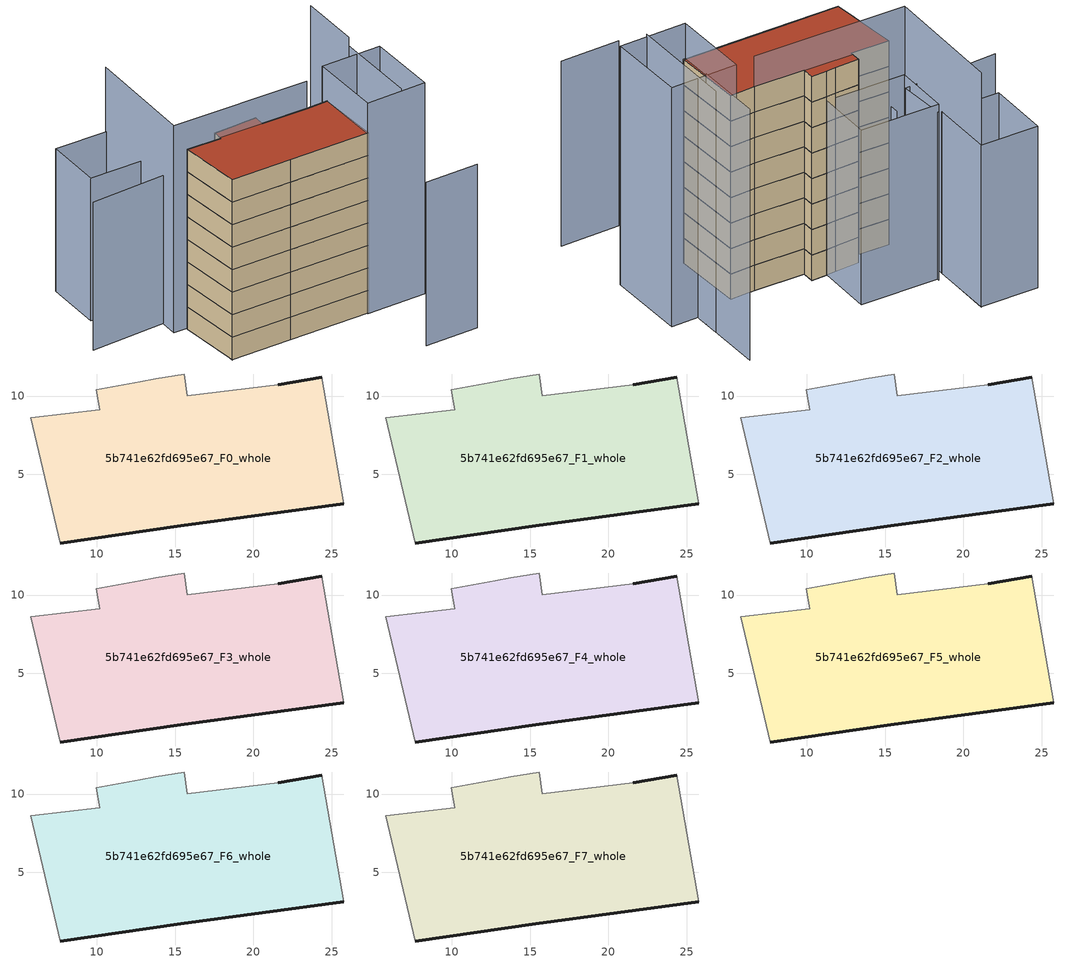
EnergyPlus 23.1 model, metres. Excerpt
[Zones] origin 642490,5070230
5b741e62fd695e67_F0_whole
 floor ground (EU_floor_Construction): 25.78,3.1 24.38,11.21 21.58,10.71 15.78,10.01 15.58,11.41 13.78,11.11 12.78,10.91 9.97,10.41 10.17,9.11 5.77,8.61 7.67,0.61 15.38,1.71 z0
 wall outside (EU_wall_Construction): 21.58,10.71 24.38,11.21 / 25.78,3.1 15.38,1.71 7.67,0.61 z0:3
 wall adiabatic (EU_wall_Construction): 24.38,11.21 25.78,3.1 / 7.67,0.61 5.77,8.61 10.17,9.11 9.97,10.41 12.78,10.91 13.78,11.11 15.58,11.41 15.78,10.01 21.58,10.71 z0:3
5b741e62fd695e67_F1_whole
 floor to 5b741e62fd695e67_F0_whole (EU_floor_Construction): 25.78,3.1 24.38,11.21 21.58,10.71 15.78,10.01 15.58,11.41 13.78,11.11 12.78,10.91 9.97,10.41 10.17,9.11 5.77,8.61 7.67,0.61 15.38,1.71 z3
 wall outside (EU_wall_Construction): 21.58,10.71 24.38,11.21 / 25.78,3.1 15.38,1.71 7.67,0.61 z3:6
 wall adiabatic (EU_wall_Construction): 24.38,11.21 25.78,3.1 / 7.67,0.61 5.77,8.61 10.17,9.11 9.97,10.41 12.78,10.91 13.78,11.11 15.58,11.41 15.78,10.01 21.58,10.71 z3:6
5b741e62fd695e67_F2_whole
 floor to 5b741e62fd695e67_F1_whole (EU_floor_Construction): 25.78,3.1 24.38,11.21 21.58,10.71 15.78,10.01 15.58,11.41 13.78,11.11 12.78,10.91 9.97,10.41 10.17,9.11 5.77,8.61 7.67,0.61 15.38,1.71 z6
 wall outside (EU_wall_Construction): 21.58,10.71 24.38,11.21 / 25.78,3.1 15.38,1.71 7.67,0.61 z6:9
 wall adiabatic (EU_wall_Construction): 24.38,11.21 25.78,3.1 / 7.67,0.61 5.77,8.61 10.17,9.11 9.97,10.41 12.78,10.91 13.78,11.11 15.58,11.41 15.78,10.01 21.58,10.71 z6:9
5b741e62fd695e67_F3_whole
 floor to 5b741e62fd695e67_F2_whole (EU_floor_Construction): 25.78,3.1 24.38,11.21 21.58,10.71 15.78,10.01 15.58,11.41 13.78,11.11 12.78,10.91 9.97,10.41 10.17,9.11 5.77,8.61 7.67,0.61 15.38,1.71 z9
 wall outside (EU_wall_Construction): 21.58,10.71 24.38,11.21 / 25.78,3.1 15.38,1.71 7.67,0.61 z9:12
 wall adiabatic (EU_wall_Construction): 24.38,11.21 25.78,3.1 / 7.67,0.61 5.77,8.61 10.17,9.11 9.97,10.41 12.78,10.91 13.78,11.11 15.58,11.41 15.78,10.01 21.58,10.71 z9:12
5b741e62fd695e67_F4_whole
 floor to 5b741e62fd695e67_F3_whole (EU_floor_Construction): 25.78,3.1 24.38,11.21 21.58,10.71 15.78,10.01 15.58,11.41 13.78,11.11 12.78,10.91 9.97,10.41 10.17,9.11 5.77,8.61 7.67,0.61 15.38,1.71 z12
 wall outside (EU_wall_Construction): 21.58,10.71 24.38,11.21 / 25.78,3.1 15.38,1.71 7.67,0.61 z12:15
 wall adiabatic (EU_wall_Construction): 24.38,11.21 25.78,3.1 / 7.67,0.61 5.77,8.61 10.17,9.11 9.97,10.41 12.78,10.91 13.78,11.11 15.58,11.41 15.78,10.01 21.58,10.71 z12:15
5b741e62fd695e67_F5_whole
 floor to 5b741e62fd695e67_F4_whole (EU_floor_Construction): 25.78,3.1 24.38,11.21 21.58,10.71 15.78,10.01 15.58,11.41 13.78,11.11 12.78,10.91 9.97,10.41 10.17,9.11 5.77,8.61 7.67,0.61 15.38,1.71 z15
 wall outside (EU_wall_Construction): 21.58,10.71 24.38,11.21 / 25.78,3.1 15.38,1.71 7.67,0.61 z15:18
 wall adiabatic (EU_wall_Construction): 24.38,11.21 25.78,3.1 / 7.67,0.61 5.77,8.61 10.17,9.11 9.97,10.41 12.78,10.91 13.78,11.11 15.58,11.41 15.78,10.01 21.58,10.71 z15:18
5b741e62fd695e67_F6_whole
 floor to 5b741e62fd695e67_F5_whole (EU_floor_Construction): 25.78,3.1 24.38,11.21 21.58,10.71 15.78,10.01 15.58,11.41 13.78,11.11 12.78,10.91 9.97,10.41 10.17,9.11 5.77,8.61 7.67,0.61 15.38,1.71 z18
 wall outside (EU_wall_Construction): 21.58,10.71 24.38,11.21 / 25.78,3.1 15.38,1.71 7.67,0.61 z18:21
 wall adiabatic (EU_wall_Construction): 24.38,11.21 25.78,3.1 / 7.67,0.61 5.77,8.61 10.17,9.11 9.97,10.41 12.78,10.91 13.78,11.11 15.58,11.41 15.78,10.01 21.58,10.71 z18:21
5b741e62fd695e67_F7_whole
 floor to 5b741e62fd695e67_F6_whole (EU_floor_Construction): 25.78,3.1 24.38,11.21 21.58,10.71 15.78,10.01 15.58,11.41 13.78,11.11 12.78,10.91 9.97,10.41 10.17,9.11 5.77,8.61 7.67,0.61 15.38,1.71 z21
 wall outside (EU_wall_Construction): 21.58,10.71 24.38,11.21 / 25.78,3.1 15.38,1.71 7.67,0.61 z21:24
 wall adiabatic (EU_wall_Construction): 24.38,11.21 25.78,3.1 / 7.67,0.61 5.77,8.61 10.17,9.11 9.97,10.41 12.78,10.91 13.78,11.11 15.58,11.41 15.78,10.01 21.58,10.71 z21:24
 roof outside (EU_roof_Construction): 24.38,11.21 25.78,3.1 15.38,1.71 7.67,0.61 5.77,8.61 10.17,9.11 9.97,10.41 12.78,10.91 13.78,11.11 15.58,11.41 15.78,10.01 21.58,10.71 z24
shading: 28.68,-5.9 35.49,-4.9 z0:21.8; 6.18,11.26 7.67,0.61 z0:17.3; 31.82,13.26 33.19,4.1 / 33.19,4.1 25.55,2.96 / 25.55,2.96 24.18,12.12 / 24.18,12.12 31.82,13.26 z0:28.1; 30.06,3.66 28.29,16.11 z0:28.4; 4.14,16.7 5.17,11.11 / 5.17,11.11 -5.64,9.12 z0:19.7; 3.97,16.42 12.98,17.53 / 12.98,17.53 13.79,11.04 / 13.79,11.04 4.77,9.93 / 4.77,9.93 3.97,16.42 z0:20.5; 21.58,10.71 4.09,8.6 / 4.09,8.6 2.36,22.99 z0:27.6; -3.34,14.82 -4.23,22.13 / -4.23,22.13 2.38,22.94 / 2.38,22.94 3.28,15.63 / 3.28,15.63 -3.34,14.82 z0:19; 28.52,14.37 27.43,22.17 z0:29.5
[Building]
EU S2 Campaign: North Axis=0; Terrain=City; Solar Distribution=FullExterior
[Site:Location]
Lyon-Bron: Latitude=45.75; Longitude=5; Time Zone=1; Elevation=198
[SizingPeriod:WeatherFileDays]
AnnualSizingPeriod: Begin Month=1; Begin Day of Month=1; End Month=12; End Day of Month=31; Day of Week for Start Day=Monday; Use Weather File Daylight Saving Period=No; Use Weather File Rain and Snow Indicators=No
[MATERIAL]
EU_InternalMass_Material: Roughness=MediumRough; Thickness=0.1; Conductivity=1; Density=1800; Specific Heat=900; Thermal Absorptance=0.9; Solar Absorptance=0.7; Visible Absorptance=0.7
[MATERIAL:NOMASS] Roughness=MediumRough; Thermal Absorptance=0.9; Solar Absorptance=0.7; Visible Absorptance=0.7
Name | Thermal Resistance
EU_wall_NoMass | 0.776494
EU_roof_NoMass | 0.486893
EU_floor_NoMass | 0.421597
[CONSTRUCTION]
EU_wall_Construction: EU_wall_NoMass
EU_roof_Construction: EU_roof_NoMass
EU_floor_Construction: EU_floor_NoMass
EU_InternalMass_Construction: EU_InternalMass_Material
[ZONE] Type=1; Multiplier=1; Ceiling Height=autocalculate; Floor Area=autocalculate; Part of Total Floor Area=Yes
Name | Volume
5b741e62fd695e67_F0_whole | 475.701
5b741e62fd695e67_F1_whole; 5b741e62fd695e67_F2_whole; 5b741e62fd695e67_F3_whole; 5b741e62fd695e67_F4_whole; 5b741e62fd695e67_F5_whole; 5b741e62fd695e67_F6_whole; 5b741e62fd695e67_F7_whole | 475.702
[INTERNALMASS] Construction=EU_InternalMass_Construction; Surface Area=158.571
Name | Zone or ZoneList
5b741e62fd695e67_F0_whole_EU_InternalMass | 5b741e62fd695e67_F0_whole
5b741e62fd695e67_F1_whole_EU_InternalMass | 5b741e62fd695e67_F1_whole
5b741e62fd695e67_F2_whole_EU_InternalMass | 5b741e62fd695e67_F2_whole
5b741e62fd695e67_F3_whole_EU_InternalMass | 5b741e62fd695e67_F3_whole
5b741e62fd695e67_F4_whole_EU_InternalMass | 5b741e62fd695e67_F4_whole
5b741e62fd695e67_F5_whole_EU_InternalMass | 5b741e62fd695e67_F5_whole
5b741e62fd695e67_F6_whole_EU_InternalMass | 5b741e62fd695e67_F6_whole
5b741e62fd695e67_F7_whole_EU_InternalMass | 5b741e62fd695e67_F7_whole
[OTHEREQUIPMENT] Fuel Type=Electricity; Design Level Calculation Method=Watts/Area; Power per Zone Floor Area=1; Fraction Latent=0; Fraction Radiant=0; Fraction Lost=0; Carbon Dioxide Generation Rate=0; EndUse Subcategory=EU_Step8_InternalGains
Name | Zone or ZoneList or Space or SpaceList | Schedule
EU_Step8_InternalGain_5b741e62fd695e67_F0_whole_f000 | 5b741e62fd695e67_F0_whole | EU_Step8_GainSchedule_5b741e62fd695e67_F0_whole_f000
EU_Step8_InternalGain_5b741e62fd695e67_F1_whole_f000 | 5b741e62fd695e67_F1_whole | EU_Step8_GainSchedule_5b741e62fd695e67_F1_whole_f000
EU_Step8_InternalGain_5b741e62fd695e67_F2_whole_f000 | 5b741e62fd695e67_F2_whole | EU_Step8_GainSchedule_5b741e62fd695e67_F2_whole_f000
EU_Step8_InternalGain_5b741e62fd695e67_F3_whole_f000 | 5b741e62fd695e67_F3_whole | EU_Step8_GainSchedule_5b741e62fd695e67_F3_whole_f000
EU_Step8_InternalGain_5b741e62fd695e67_F4_whole_f000 | 5b741e62fd695e67_F4_whole | EU_Step8_GainSchedule_5b741e62fd695e67_F4_whole_f000
EU_Step8_InternalGain_5b741e62fd695e67_F5_whole_f000 | 5b741e62fd695e67_F5_whole | EU_Step8_GainSchedule_5b741e62fd695e67_F5_whole_f000
EU_Step8_InternalGain_5b741e62fd695e67_F6_whole_f000 | 5b741e62fd695e67_F6_whole | EU_Step8_GainSchedule_5b741e62fd695e67_F6_whole_f000
EU_Step8_InternalGain_5b741e62fd695e67_F7_whole_f000 | 5b741e62fd695e67_F7_whole | EU_Step8_GainSchedule_5b741e62fd695e67_F7_whole_f000
[ZONEVENTILATION:DESIGNFLOWRATE] Schedule=EU_AlwaysOn; Design Flow Rate Calculation Method=AirChanges/Hour; Air Changes per Hour=0.693814; Ventilation Type=Natural; Fan Pressure Rise=0; Fan Total Efficiency=1; Constant Term Coefficient=1; Temperature Term Coefficient=0; Velocity Term Coefficient=0; Velocity Squared Term Coefficient=0; Minimum Indoor Temperature=-100; Maximum Indoor Temperature=100; Delta Temperature=-100; Minimum Outdoor Temperature=-100; Maximum Outdoor Temperature=100; Maximum Wind Speed=40
Name | Zone or ZoneList or Space or SpaceList
EU_ConstantAir_5b741e62fd695e67_F0_whole | 5b741e62fd695e67_F0_whole
EU_ConstantAir_5b741e62fd695e67_F1_whole | 5b741e62fd695e67_F1_whole
EU_ConstantAir_5b741e62fd695e67_F2_whole | 5b741e62fd695e67_F2_whole
EU_ConstantAir_5b741e62fd695e67_F3_whole | 5b741e62fd695e67_F3_whole
EU_ConstantAir_5b741e62fd695e67_F4_whole | 5b741e62fd695e67_F4_whole
EU_ConstantAir_5b741e62fd695e67_F5_whole | 5b741e62fd695e67_F5_whole
EU_ConstantAir_5b741e62fd695e67_F6_whole | 5b741e62fd695e67_F6_whole
EU_ConstantAir_5b741e62fd695e67_F7_whole | 5b741e62fd695e67_F7_whole
[HVACTEMPLATE:THERMOSTAT] Constant Heating Setpoint=20; Constant Cooling Setpoint=50
EU_HeatOnly_5b741e62fd695e67_F0_whole; EU_HeatOnly_5b741e62fd695e67_F1_whole; EU_HeatOnly_5b741e62fd695e67_F2_whole; EU_HeatOnly_5b741e62fd695e67_F3_whole; EU_HeatOnly_5b741e62fd695e67_F4_whole; EU_HeatOnly_5b741e62fd695e67_F5_whole; EU_HeatOnly_5b741e62fd695e67_F6_whole; EU_HeatOnly_5b741e62fd695e67_F7_whole
[HVACTEMPLATE:ZONE:IDEALLOADSAIRSYSTEM] System Availability Schedule=EU_AlwaysOn; Maximum Heating Supply Air Temperature=50; Minimum Cooling Supply Air Temperature=13; Maximum Heating Supply Air Humidity Ratio=0.0156; Minimum Cooling Supply Air Humidity Ratio=0.0077; Heating Limit=NoLimit; Cooling Limit=NoLimit; Heating Availability Schedule=EU_AlwaysOn; Cooling Availability Schedule=EU_CoolingOff; Dehumidification Control Type=ConstantSensibleHeatRatio; Cooling Sensible Heat Ratio=0.7; Dehumidification Setpoint=60; Humidification Control Type=None; Humidification Setpoint=30; Outdoor Air Method=None; Outdoor Air Flow Rate per Person=0.00944; Outdoor Air Flow Rate per Zone Floor Area=0; Outdoor Air Flow Rate per Zone=0; Demand Controlled Ventilation Type=None; Outdoor Air Economizer Type=NoEconomizer; Heat Recovery Type=None; Sensible Heat Recovery Effectiveness=0.7; Latent Heat Recovery Effectiveness=0.65
Name | Template Thermostat
5b741e62fd695e67_F0_whole | EU_HeatOnly_5b741e62fd695e67_F0_whole
5b741e62fd695e67_F1_whole | EU_HeatOnly_5b741e62fd695e67_F1_whole
5b741e62fd695e67_F2_whole | EU_HeatOnly_5b741e62fd695e67_F2_whole
5b741e62fd695e67_F3_whole | EU_HeatOnly_5b741e62fd695e67_F3_whole
5b741e62fd695e67_F4_whole | EU_HeatOnly_5b741e62fd695e67_F4_whole
5b741e62fd695e67_F5_whole | EU_HeatOnly_5b741e62fd695e67_F5_whole
5b741e62fd695e67_F6_whole | EU_HeatOnly_5b741e62fd695e67_F6_whole
5b741e62fd695e67_F7_whole | EU_HeatOnly_5b741e62fd695e67_F7_whole
[SIZING:ZONE] Zone Cooling Design Supply Air Temperature Input Method=SupplyAirTemperature; Zone Cooling Design Supply Air Temperature=13; Zone Heating Design Supply Air Temperature Input Method=SupplyAirTemperature; Zone Heating Design Supply Air Temperature=50; Zone Cooling Design Supply Air Humidity Ratio=0.008; Zone Heating Design Supply Air Humidity Ratio=0.008; Cooling Design Air Flow Method=DesignDay; Cooling Design Air Flow Rate=0; Cooling Minimum Air Flow per Zone Floor Area=0.000762; Cooling Minimum Air Flow=0; Cooling Minimum Air Flow Fraction=0.2; Heating Design Air Flow Method=DesignDay; Heating Design Air Flow Rate=0; Heating Maximum Air Flow per Zone Floor Area=0.002032; Heating Maximum Air Flow=0.141576; Heating Maximum Air Flow Fraction=0.3; Account for Dedicated Outdoor Air System=No; Dedicated Outdoor Air System Control Strategy=NeutralSupplyAir; Dedicated Outdoor Air Low Setpoint Temperature for Design=autosize; Dedicated Outdoor Air High Setpoint Temperature for Design=autosize; Zone Load Sizing Method=Sensible Load Only No Latent Load; Zone Latent Cooling Design Supply Air Humidity Ratio Input Method=HumidityRatioDifference; Zone Cooling Design Supply Air Humidity Ratio Difference=0.005; Zone Latent Heating Design Supply Air Humidity Ratio Input Method=HumidityRatioDifference; Zone Humidification Design Supply Air Humidity Ratio Difference=0.005
5b741e62fd695e67_F0_whole; 5b741e62fd695e67_F1_whole; 5b741e62fd695e67_F2_whole; 5b741e62fd695e67_F3_whole; 5b741e62fd695e67_F4_whole; 5b741e62fd695e67_F5_whole; 5b741e62fd695e67_F6_whole; 5b741e62fd695e67_F7_whole
[SCHEDULE:CONSTANT]
Name | Hourly Value
EU_AlwaysOn | 1
EU_CoolingOff | 0
[SCHEDULE:FILE] Column Number=1; Rows to Skip at Top=0; Number of Hours of Data=8760; Column Separator=Comma; Interpolate to Timestep=No; Minutes per Item=60; Adjust Schedule for Daylight Savings=Yes
Name | File
EU_Step8_GainSchedule_5b741e62fd695e67_F0_whole_f000 | ../../schedules/5b741e62fd695e67/5b741e62fd695e67_F0_whole_f000_gain.csv
EU_Step8_GainSchedule_5b741e62fd695e67_F1_whole_f000 | ../../schedules/5b741e62fd695e67/5b741e62fd695e67_F1_whole_f000_gain.csv
EU_Step8_GainSchedule_5b741e62fd695e67_F2_whole_f000 | ../../schedules/5b741e62fd695e67/5b741e62fd695e67_F2_whole_f000_gain.csv
EU_Step8_GainSchedule_5b741e62fd695e67_F3_whole_f000 | ../../schedules/5b741e62fd695e67/5b741e62fd695e67_F3_whole_f000_gain.csv
EU_Step8_GainSchedule_5b741e62fd695e67_F4_whole_f000 | ../../schedules/5b741e62fd695e67/5b741e62fd695e67_F4_whole_f000_gain.csv
EU_Step8_GainSchedule_5b741e62fd695e67_F5_whole_f000 | ../../schedules/5b741e62fd695e67/5b741e62fd695e67_F5_whole_f000_gain.csv
EU_Step8_GainSchedule_5b741e62fd695e67_F6_whole_f000 | ../../schedules/5b741e62fd695e67/5b741e62fd695e67_F6_whole_f000_gain.csv
EU_Step8_GainSchedule_5b741e62fd695e67_F7_whole_f000 | ../../schedules/5b741e62fd695e67/5b741e62fd695e67_F7_whole_f000_gain.csv
